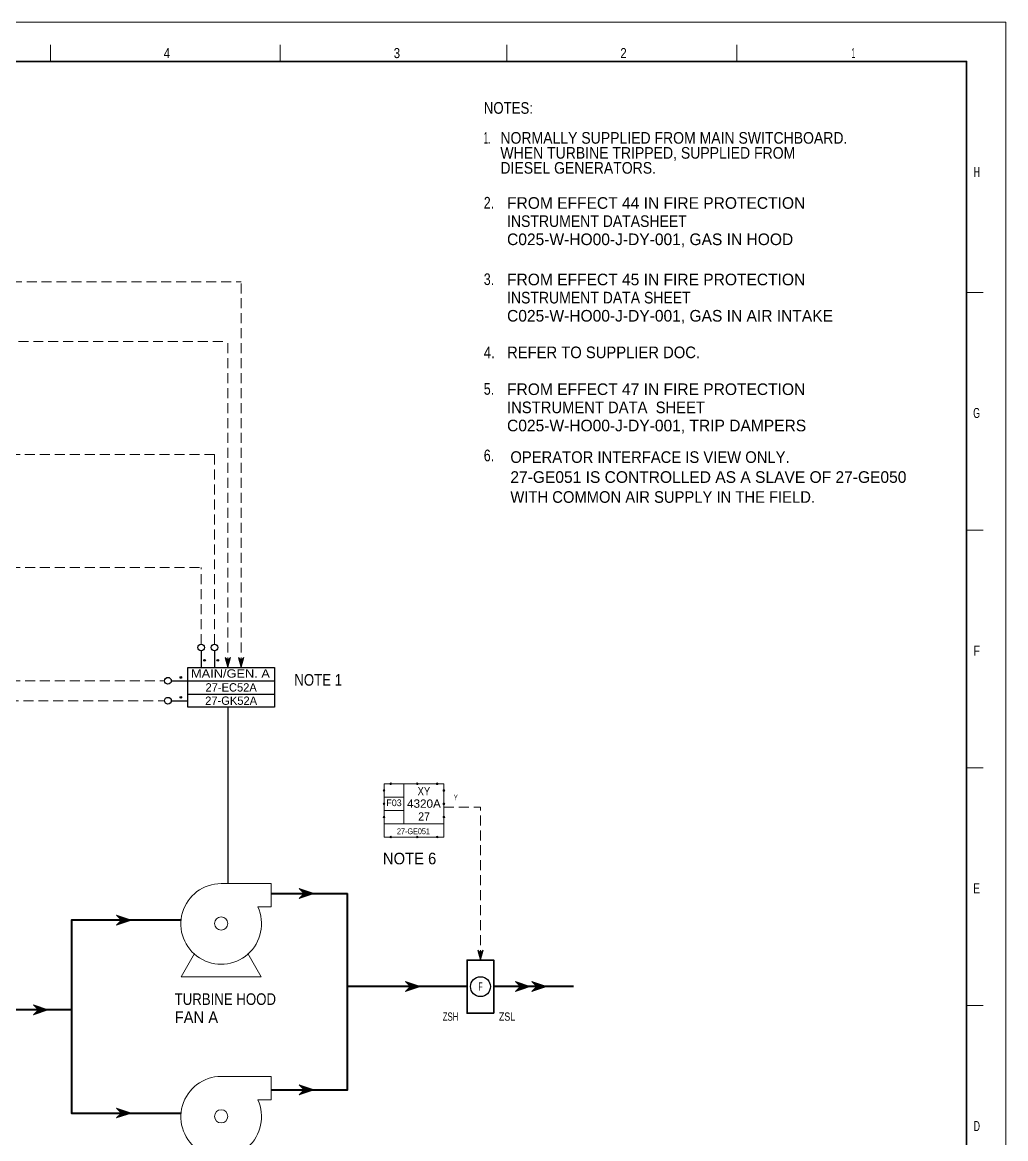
# Model space of a CAD drawing. Header units: millimetres. Extents: x 0 to 841, y 0 to 594.
# Drawn here: x 545.2 to 841, y 258.3 to 594 of the extents above; entities that cross this region are included whole.
import ezdxf
from ezdxf.enums import TextEntityAlignment as Align

# ---------------------------------------------------------------- set-up
doc = ezdxf.new("R2010")
doc.units = ezdxf.units.MM
doc.header["$PDMODE"] = 32
doc.header["$PDSIZE"] = 0.5
doc.linetypes.add('MEDIUM_DASHED', pattern=[4.5, 3, -1.5])
for name, color, linetype, lineweight in [('1', 7, 'Continuous', 13), ('12', 7, 'Continuous', 25), ('18', 7, 'Continuous', 25), ('26', 7, 'Continuous', 35), ('46', 7, 'MEDIUM_DASHED', 13), ('48', 7, 'Continuous', 13), ('8', 7, 'Continuous', 40), ('9', 7, 'Continuous', 13)]:
    doc.layers.add(name, color=color, linetype=linetype, lineweight=lineweight)
for name, color, linetype in [('36', 7, 'Continuous'), ('45', 7, 'Continuous'), ('50', 7, 'Continuous')]:
    doc.layers.add(name, color=color, linetype=linetype)

msp = doc.modelspace()

# ---------------------------------------------------------------- linework, layer by layer
at = {"layer": '1'}
for p, q in [((553.613, 587.261), (553.613, 582.228)), ((553.613, 587.261), (553.613, 582.228)), ((622.776, 587.261), (622.776, 582.228)), ((622.776, 587.261), (622.776, 582.228)), ((690.937, 587.261), (690.937, 582.228)), ((690.937, 587.261), (690.937, 582.228)), ((760.1, 587.261), (760.1, 582.228)), ((760.1, 587.261), (760.1, 582.228)), ((834.275, 512.761), (829.263, 512.761)), ((834.275, 512.761), (829.263, 512.761)), ((834.275, 441.28), (829.263, 441.28)), ((834.275, 441.28), (829.263, 441.28)), ((834.275, 369.799), (829.263, 369.799)), ((834.275, 369.799), (829.263, 369.799)), ((619.999, 335), (604.999, 335)), ((619.999, 328), (619.999, 335)), ((628.6, 333.4), (628.6, 333.467)), ((628.7, 333.3), (628.7, 333.434)), ((628.8, 333.2), (628.8, 333.4)), ((628.9, 333.1), (628.9, 333.367)), ((629, 333), (629, 333.334)), ((629.1, 332.9), (629.1, 333.3)), ((629.2, 332.8), (629.2, 333.267)), ((629.3, 332.7), (629.3, 333.234)), ((629.4, 332.6), (629.4, 333.2)), ((629.5, 332.5), (629.5, 333.167)), ((629.6, 332.4), (629.6, 333.134)), ((629.7, 332.3), (629.7, 333.1)), ((629.8, 332.2), (629.8, 333.067)), ((629.9, 332.1), (629.9, 333.034)), ((630.1, 331.034), (630.1, 332.967)), ((630.2, 331.067), (630.2, 332.934)), ((630.3, 331.1), (630.3, 332.9)), ((630.4, 331.134), (630.4, 332.867)), ((630.5, 331.167), (630.5, 332.834)), ((630.6, 331.2), (630.6, 332.8)), ((630.7, 331.234), (630.7, 332.767)), ((630.8, 331.267), (630.8, 332.734)), ((630.9, 331.3), (630.9, 332.7)), ((631, 331.334), (631, 332.667)), ((631.1, 331.367), (631.1, 332.634)), ((631.2, 331.4), (631.2, 332.6)), ((631.3, 331.434), (631.3, 332.567)), ((631.4, 331.467), (631.4, 332.534)), ((631.5, 331.5), (631.5, 332.5)), ((631.6, 331.534), (631.6, 332.467)), ((631.7, 331.567), (631.7, 332.434)), ((631.8, 331.6), (631.8, 332.4)), ((631.9, 331.634), (631.9, 332.367)), ((627, 332), (633, 332)), ((628.6, 330.534), (628.6, 330.6)), ((628.7, 330.567), (628.7, 330.7)), ((628.8, 330.6), (628.8, 330.8)), ((628.9, 330.634), (628.9, 330.9)), ((629, 330.667), (629, 331)), ((629.1, 330.7), (629.1, 331.1)), ((629.2, 330.734), (629.2, 331.2)), ((629.3, 330.767), (629.3, 331.3)), ((629.4, 330.8), (629.4, 331.4)), ((629.5, 330.834), (629.5, 331.5)), ((629.6, 330.867), (629.6, 331.6)), ((629.7, 330.9), (629.7, 331.7)), ((629.8, 330.934), (629.8, 331.8)), ((629.9, 330.967), (629.9, 331.9)), ((632, 331.667), (632, 332.334)), ((632.1, 331.7), (632.1, 332.3)), ((632.2, 331.734), (632.2, 332.267)), ((632.3, 331.767), (632.3, 332.234)), ((632.4, 331.8), (632.4, 332.2)), ((632.5, 331.834), (632.5, 332.167)), ((632.6, 331.867), (632.6, 332.134)), ((632.7, 331.9), (632.7, 332.1)), ((632.8, 331.934), (632.8, 332.067)), ((632.9, 331.967), (632.9, 332.034)), ((615.999, 328), (619.999, 328)), ((572, 324), (578, 324)), ((573.6, 325.4), (573.6, 325.467)), ((573.6, 322.534), (573.6, 322.6)), ((573.7, 325.3), (573.7, 325.434)), ((573.7, 322.567), (573.7, 322.7)), ((573.8, 325.2), (573.8, 325.4)), ((573.8, 322.6), (573.8, 322.8)), ((573.9, 325.1), (573.9, 325.367)), ((573.9, 322.634), (573.9, 322.9)), ((574, 325), (574, 325.334)), ((574, 322.667), (574, 323)), ((574.1, 324.9), (574.1, 325.3)), ((574.1, 322.7), (574.1, 323.1)), ((574.2, 324.8), (574.2, 325.267)), ((574.2, 322.734), (574.2, 323.2)), ((574.3, 324.7), (574.3, 325.234)), ((574.3, 322.767), (574.3, 323.3)), ((574.4, 324.6), (574.4, 325.2)), ((574.4, 322.8), (574.4, 323.4)), ((574.5, 324.5), (574.5, 325.167)), ((574.5, 322.834), (574.5, 323.5)), ((574.6, 324.4), (574.6, 325.134)), ((574.6, 322.867), (574.6, 323.6)), ((574.7, 324.3), (574.7, 325.1)), ((574.7, 322.9), (574.7, 323.7)), ((574.8, 324.2), (574.8, 325.067)), ((574.8, 322.934), (574.8, 323.8)), ((574.9, 324.1), (574.9, 325.034)), ((574.9, 322.967), (574.9, 323.9)), ((575.1, 323.034), (575.1, 324.967)), ((575.2, 323.067), (575.2, 324.934)), ((575.3, 323.1), (575.3, 324.9)), ((575.4, 323.134), (575.4, 324.867)), ((575.5, 323.167), (575.5, 324.834)), ((575.6, 323.2), (575.6, 324.8)), ((575.7, 323.234), (575.7, 324.767)), ((575.8, 323.267), (575.8, 324.734)), ((575.9, 323.3), (575.9, 324.7)), ((576, 323.334), (576, 324.667)), ((576.1, 323.367), (576.1, 324.634)), ((576.2, 323.4), (576.2, 324.6)), ((576.3, 323.434), (576.3, 324.567)), ((576.4, 323.467), (576.4, 324.534)), ((576.5, 323.5), (576.5, 324.5)), ((576.6, 323.534), (576.6, 324.467)), ((576.7, 323.567), (576.7, 324.434)), ((576.8, 323.6), (576.8, 324.4)), ((576.9, 323.634), (576.9, 324.367)), ((577, 323.667), (577, 324.334)), ((577.1, 323.7), (577.1, 324.3)), ((577.2, 323.734), (577.2, 324.267)), ((577.3, 323.767), (577.3, 324.234)), ((577.4, 323.8), (577.4, 324.2)), ((577.5, 323.834), (577.5, 324.167)), ((577.6, 323.867), (577.6, 324.134)), ((577.7, 323.9), (577.7, 324.1)), ((577.8, 323.934), (577.8, 324.067)), ((577.9, 323.967), (577.9, 324.034)), ((592.999, 307), (596.999, 314)), ((604.999, 307), (592.999, 307)), ((659, 304), (665, 304)), ((660.6, 305.4), (660.6, 305.467)), ((660.6, 302.534), (660.6, 302.6)), ((660.7, 305.3), (660.7, 305.434)), ((660.7, 302.567), (660.7, 302.7)), ((660.8, 305.2), (660.8, 305.4)), ((660.8, 302.6), (660.8, 302.8)), ((660.9, 305.1), (660.9, 305.367)), ((660.9, 302.634), (660.9, 302.9)), ((661, 305), (661, 305.334)), ((661, 302.667), (661, 303)), ((661.1, 304.9), (661.1, 305.3)), ((661.1, 302.7), (661.1, 303.1)), ((661.2, 304.8), (661.2, 305.267)), ((661.2, 302.734), (661.2, 303.2)), ((661.3, 304.7), (661.3, 305.234)), ((661.3, 302.767), (661.3, 303.3)), ((661.4, 304.6), (661.4, 305.2)), ((661.4, 302.8), (661.4, 303.4)), ((661.5, 304.5), (661.5, 305.167)), ((661.5, 302.834), (661.5, 303.5)), ((661.6, 304.4), (661.6, 305.134)), ((661.6, 302.867), (661.6, 303.6)), ((661.7, 304.3), (661.7, 305.1)), ((661.7, 302.9), (661.7, 303.7)), ((661.8, 304.2), (661.8, 305.067)), ((661.8, 302.934), (661.8, 303.8)), ((661.9, 304.1), (661.9, 305.034)), ((661.9, 302.967), (661.9, 303.9)), ((662.1, 303.034), (662.1, 304.967)), ((662.2, 303.067), (662.2, 304.934)), ((662.3, 303.1), (662.3, 304.9)), ((662.4, 303.134), (662.4, 304.867)), ((662.5, 303.167), (662.5, 304.834)), ((662.6, 303.2), (662.6, 304.8)), ((662.7, 303.234), (662.7, 304.767)), ((662.8, 303.267), (662.8, 304.734)), ((662.9, 303.3), (662.9, 304.7)), ((663, 303.334), (663, 304.667)), ((663.1, 303.367), (663.1, 304.634)), ((663.2, 303.4), (663.2, 304.6)), ((663.3, 303.434), (663.3, 304.567)), ((663.4, 303.467), (663.4, 304.534)), ((663.5, 303.5), (663.5, 304.5)), ((663.6, 303.534), (663.6, 304.467)), ((663.7, 303.567), (663.7, 304.434)), ((663.8, 303.6), (663.8, 304.4)), ((663.9, 303.634), (663.9, 304.367)), ((664, 303.667), (664, 304.334)), ((664.1, 303.7), (664.1, 304.3)), ((664.2, 303.734), (664.2, 304.267)), ((664.3, 303.767), (664.3, 304.234)), ((664.4, 303.8), (664.4, 304.2)), ((664.5, 303.834), (664.5, 304.167)), ((664.6, 303.867), (664.6, 304.134)), ((664.7, 303.9), (664.7, 304.1)), ((664.8, 303.934), (664.8, 304.067)), ((664.9, 303.967), (664.9, 304.034)), ((692, 304), (698, 304)), ((693.6, 305.4), (693.6, 305.467)), ((693.6, 302.534), (693.6, 302.6)), ((693.7, 305.3), (693.7, 305.434)), ((693.7, 302.567), (693.7, 302.7)), ((693.8, 305.2), (693.8, 305.4)), ((693.8, 302.6), (693.8, 302.8)), ((693.9, 305.1), (693.9, 305.367)), ((693.9, 302.634), (693.9, 302.9)), ((694, 305), (694, 305.334)), ((694, 302.667), (694, 303)), ((694.1, 304.9), (694.1, 305.3)), ((694.1, 302.7), (694.1, 303.1)), ((694.2, 304.8), (694.2, 305.267)), ((694.2, 302.734), (694.2, 303.2)), ((694.3, 304.7), (694.3, 305.234)), ((694.3, 302.767), (694.3, 303.3)), ((694.4, 304.6), (694.4, 305.2)), ((694.4, 302.8), (694.4, 303.4)), ((694.5, 304.5), (694.5, 305.167)), ((694.5, 302.834), (694.5, 303.5)), ((694.6, 304.4), (694.6, 305.134)), ((694.6, 302.867), (694.6, 303.6)), ((694.7, 304.3), (694.7, 305.1)), ((694.7, 302.9), (694.7, 303.7)), ((694.8, 304.2), (694.8, 305.067)), ((694.8, 302.934), (694.8, 303.8)), ((694.9, 304.1), (694.9, 305.034)), ((694.9, 302.967), (694.9, 303.9)), ((695.1, 303.034), (695.1, 304.967)), ((695.2, 303.067), (695.2, 304.934)), ((695.3, 303.1), (695.3, 304.9)), ((695.4, 303.134), (695.4, 304.867)), ((695.5, 303.167), (695.5, 304.834)), ((695.6, 303.2), (695.6, 304.8)), ((695.7, 303.234), (695.7, 304.767)), ((695.8, 303.267), (695.8, 304.734)), ((695.9, 303.3), (695.9, 304.7)), ((696, 303.334), (696, 304.667)), ((696.1, 303.367), (696.1, 304.634)), ((696.2, 303.4), (696.2, 304.6)), ((696.3, 303.434), (696.3, 304.567)), ((696.4, 303.467), (696.4, 304.534)), ((696.5, 303.5), (696.5, 304.5)), ((696.6, 303.534), (696.6, 304.467)), ((696.7, 303.567), (696.7, 304.434)), ((696.8, 303.6), (696.8, 304.4)), ((696.9, 303.634), (696.9, 304.367)), ((697, 303.667), (697, 304.334)), ((697, 304), (703, 304)), ((697.1, 303.7), (697.1, 304.3)), ((697.2, 303.734), (697.2, 304.267)), ((697.3, 303.767), (697.3, 304.234)), ((697.4, 303.8), (697.4, 304.2)), ((697.5, 303.834), (697.5, 304.167)), ((697.6, 303.867), (697.6, 304.134)), ((697.7, 303.9), (697.7, 304.1)), ((697.8, 303.934), (697.8, 304.067)), ((697.9, 303.967), (697.9, 304.034)), ((698.6, 305.4), (698.6, 305.467)), ((698.6, 302.534), (698.6, 302.6)), ((698.7, 305.3), (698.7, 305.434)), ((698.7, 302.567), (698.7, 302.7)), ((698.8, 305.2), (698.8, 305.4)), ((698.8, 302.6), (698.8, 302.8)), ((698.9, 305.1), (698.9, 305.367)), ((698.9, 302.634), (698.9, 302.9)), ((699, 305), (699, 305.334)), ((699, 302.667), (699, 303)), ((699.1, 304.9), (699.1, 305.3)), ((699.1, 302.7), (699.1, 303.1)), ((699.2, 304.8), (699.2, 305.267)), ((699.2, 302.734), (699.2, 303.2)), ((699.3, 304.7), (699.3, 305.234)), ((699.3, 302.767), (699.3, 303.3)), ((699.4, 304.6), (699.4, 305.2)), ((699.4, 302.8), (699.4, 303.4)), ((699.5, 304.5), (699.5, 305.167)), ((699.5, 302.834), (699.5, 303.5)), ((699.6, 304.4), (699.6, 305.134)), ((699.6, 302.867), (699.6, 303.6)), ((699.7, 304.3), (699.7, 305.1)), ((699.7, 302.9), (699.7, 303.7)), ((699.8, 304.2), (699.8, 305.067)), ((699.8, 302.934), (699.8, 303.8)), ((699.9, 304.1), (699.9, 305.034)), ((699.9, 302.967), (699.9, 303.9)), ((700.1, 303.034), (700.1, 304.967)), ((700.2, 303.067), (700.2, 304.934)), ((700.3, 303.1), (700.3, 304.9)), ((700.4, 303.134), (700.4, 304.867)), ((700.5, 303.167), (700.5, 304.834)), ((700.6, 303.2), (700.6, 304.8)), ((700.7, 303.234), (700.7, 304.767)), ((700.8, 303.267), (700.8, 304.734)), ((700.9, 303.3), (700.9, 304.7)), ((701, 303.334), (701, 304.667)), ((701.1, 303.367), (701.1, 304.634)), ((701.2, 303.4), (701.2, 304.6)), ((701.3, 303.434), (701.3, 304.567)), ((701.4, 303.467), (701.4, 304.534)), ((701.5, 303.5), (701.5, 304.5)), ((701.6, 303.534), (701.6, 304.467)), ((701.7, 303.567), (701.7, 304.434)), ((701.8, 303.6), (701.8, 304.4)), ((701.9, 303.634), (701.9, 304.367)), ((702, 303.667), (702, 304.334)), ((702.1, 303.7), (702.1, 304.3)), ((702.2, 303.734), (702.2, 304.267)), ((702.3, 303.767), (702.3, 304.234)), ((702.4, 303.8), (702.4, 304.2)), ((702.5, 303.834), (702.5, 304.167)), ((702.6, 303.867), (702.6, 304.134)), ((702.7, 303.9), (702.7, 304.1)), ((702.8, 303.934), (702.8, 304.067)), ((702.9, 303.967), (702.9, 304.034)), ((547, 297), (553, 297)), ((548.6, 298.4), (548.6, 298.467)), ((548.6, 295.534), (548.6, 295.6)), ((548.7, 298.3), (548.7, 298.434)), ((548.7, 295.567), (548.7, 295.7)), ((548.8, 298.2), (548.8, 298.4)), ((548.8, 295.6), (548.8, 295.8)), ((548.9, 298.1), (548.9, 298.367)), ((548.9, 295.634), (548.9, 295.9)), ((549, 298), (549, 298.334)), ((549, 295.667), (549, 296)), ((549.1, 297.9), (549.1, 298.3)), ((549.1, 295.7), (549.1, 296.1)), ((549.2, 297.8), (549.2, 298.267)), ((549.2, 295.734), (549.2, 296.2)), ((549.3, 297.7), (549.3, 298.234)), ((549.3, 295.767), (549.3, 296.3)), ((549.4, 297.6), (549.4, 298.2)), ((549.4, 295.8), (549.4, 296.4)), ((549.5, 297.5), (549.5, 298.167)), ((549.5, 295.834), (549.5, 296.5)), ((549.6, 297.4), (549.6, 298.134)), ((549.6, 295.867), (549.6, 296.6)), ((549.7, 297.3), (549.7, 298.1)), ((549.7, 295.9), (549.7, 296.7)), ((549.8, 297.2), (549.8, 298.067)), ((549.8, 295.934), (549.8, 296.8)), ((549.9, 297.1), (549.9, 298.034)), ((549.9, 295.967), (549.9, 296.9)), ((550.1, 296.034), (550.1, 297.967)), ((550.2, 296.067), (550.2, 297.934)), ((550.3, 296.1), (550.3, 297.9)), ((550.4, 296.134), (550.4, 297.867)), ((550.5, 296.167), (550.5, 297.834)), ((550.6, 296.2), (550.6, 297.8)), ((550.7, 296.234), (550.7, 297.767)), ((550.8, 296.267), (550.8, 297.734)), ((550.9, 296.3), (550.9, 297.7)), ((551, 296.334), (551, 297.667)), ((551.1, 296.367), (551.1, 297.634)), ((551.2, 296.4), (551.2, 297.6)), ((551.3, 296.434), (551.3, 297.567)), ((551.4, 296.467), (551.4, 297.534)), ((551.5, 296.5), (551.5, 297.5)), ((551.6, 296.534), (551.6, 297.467)), ((551.7, 296.567), (551.7, 297.434)), ((551.8, 296.6), (551.8, 297.4)), ((551.9, 296.634), (551.9, 297.367)), ((552, 296.667), (552, 297.334)), ((552.1, 296.7), (552.1, 297.3)), ((552.2, 296.734), (552.2, 297.267)), ((552.3, 296.767), (552.3, 297.234)), ((552.4, 296.8), (552.4, 297.2)), ((552.5, 296.834), (552.5, 297.167)), ((552.6, 296.867), (552.6, 297.134)), ((552.7, 296.9), (552.7, 297.1)), ((552.8, 296.934), (552.8, 297.067)), ((552.9, 296.967), (552.9, 297.034)), ((834.275, 298.318), (829.263, 298.318)), ((834.275, 298.318), (829.263, 298.318)), ((619.999, 277), (604.999, 277)), ((619.999, 270), (619.999, 277)), ((627, 273), (633, 273)), ((628.6, 274.4), (628.6, 274.467)), ((628.7, 274.3), (628.7, 274.434)), ((628.8, 274.2), (628.8, 274.4)), ((628.9, 274.1), (628.9, 274.367)), ((629, 274), (629, 274.334)), ((629, 271.667), (629, 272)), ((629.1, 273.9), (629.1, 274.3)), ((629.1, 271.7), (629.1, 272.1)), ((629.2, 273.8), (629.2, 274.267)), ((629.2, 271.734), (629.2, 272.2)), ((629.3, 273.7), (629.3, 274.234)), ((629.3, 271.767), (629.3, 272.3)), ((629.4, 273.6), (629.4, 274.2)), ((629.4, 271.8), (629.4, 272.4)), ((629.5, 273.5), (629.5, 274.167)), ((629.5, 271.834), (629.5, 272.5)), ((629.6, 273.4), (629.6, 274.134)), ((629.6, 271.867), (629.6, 272.6)), ((629.7, 273.3), (629.7, 274.1)), ((629.7, 271.9), (629.7, 272.7)), ((629.8, 273.2), (629.8, 274.067)), ((629.8, 271.934), (629.8, 272.8)), ((629.9, 273.1), (629.9, 274.034)), ((629.9, 271.967), (629.9, 272.9)), ((630.1, 272.034), (630.1, 273.967)), ((630.2, 272.067), (630.2, 273.934)), ((630.3, 272.1), (630.3, 273.9)), ((630.4, 272.134), (630.4, 273.867)), ((630.5, 272.167), (630.5, 273.834)), ((630.6, 272.2), (630.6, 273.8)), ((630.7, 272.234), (630.7, 273.767)), ((630.8, 272.267), (630.8, 273.734)), ((630.9, 272.3), (630.9, 273.7)), ((631, 272.334), (631, 273.667)), ((631.1, 272.367), (631.1, 273.634)), ((631.2, 272.4), (631.2, 273.6)), ((631.3, 272.434), (631.3, 273.567)), ((631.4, 272.467), (631.4, 273.534)), ((631.5, 272.5), (631.5, 273.5)), ((631.6, 272.534), (631.6, 273.467)), ((631.7, 272.567), (631.7, 273.434)), ((631.8, 272.6), (631.8, 273.4)), ((631.9, 272.634), (631.9, 273.367)), ((632, 272.667), (632, 273.334)), ((632.1, 272.7), (632.1, 273.3)), ((632.2, 272.734), (632.2, 273.267)), ((632.3, 272.767), (632.3, 273.234)), ((632.4, 272.8), (632.4, 273.2)), ((632.5, 272.834), (632.5, 273.167)), ((632.6, 272.867), (632.6, 273.134)), ((632.7, 272.9), (632.7, 273.1)), ((632.8, 272.934), (632.8, 273.067)), ((632.9, 272.967), (632.9, 273.034)), ((615.999, 270), (619.999, 270)), ((628.6, 271.534), (628.6, 271.6)), ((628.7, 271.567), (628.7, 271.7)), ((628.8, 271.6), (628.8, 271.8)), ((628.9, 271.634), (628.9, 271.9)), ((572, 266), (578, 266)), ((573.6, 267.4), (573.6, 267.467)), ((573.7, 267.3), (573.7, 267.434)), ((573.8, 267.2), (573.8, 267.4)), ((573.9, 267.1), (573.9, 267.367)), ((574, 267), (574, 267.334)), ((574.1, 266.9), (574.1, 267.3)), ((574.2, 266.8), (574.2, 267.267)), ((574.3, 266.7), (574.3, 267.234)), ((574.3, 264.767), (574.3, 265.3)), ((574.4, 266.6), (574.4, 267.2)), ((574.4, 264.8), (574.4, 265.4)), ((574.5, 266.5), (574.5, 267.167)), ((574.5, 264.834), (574.5, 265.5)), ((574.6, 266.4), (574.6, 267.134)), ((574.6, 264.867), (574.6, 265.6)), ((574.7, 266.3), (574.7, 267.1)), ((574.7, 264.9), (574.7, 265.7)), ((574.8, 266.2), (574.8, 267.067)), ((574.8, 264.934), (574.8, 265.8)), ((574.9, 266.1), (574.9, 267.034)), ((574.9, 264.967), (574.9, 265.9)), ((575.1, 265.034), (575.1, 266.967)), ((575.2, 265.067), (575.2, 266.934)), ((575.3, 265.1), (575.3, 266.9)), ((575.4, 265.134), (575.4, 266.867)), ((575.5, 265.167), (575.5, 266.834)), ((575.6, 265.2), (575.6, 266.8)), ((575.7, 265.234), (575.7, 266.767)), ((575.8, 265.267), (575.8, 266.734)), ((575.9, 265.3), (575.9, 266.7)), ((576, 265.334), (576, 266.667)), ((576.1, 265.367), (576.1, 266.634)), ((576.2, 265.4), (576.2, 266.6)), ((576.3, 265.434), (576.3, 266.567)), ((576.4, 265.467), (576.4, 266.534)), ((576.5, 265.5), (576.5, 266.5)), ((576.6, 265.534), (576.6, 266.467)), ((576.7, 265.567), (576.7, 266.434)), ((576.8, 265.6), (576.8, 266.4)), ((576.9, 265.634), (576.9, 266.367)), ((577, 265.667), (577, 266.334)), ((577.1, 265.7), (577.1, 266.3)), ((577.2, 265.734), (577.2, 266.267)), ((577.3, 265.767), (577.3, 266.234)), ((577.4, 265.8), (577.4, 266.2)), ((577.5, 265.834), (577.5, 266.167)), ((577.6, 265.867), (577.6, 266.134)), ((577.7, 265.9), (577.7, 266.1)), ((577.8, 265.934), (577.8, 266.067)), ((577.9, 265.967), (577.9, 266.034)), ((573.6, 264.534), (573.6, 264.6)), ((573.7, 264.567), (573.7, 264.7)), ((573.8, 264.6), (573.8, 264.8)), ((573.9, 264.634), (573.9, 264.9)), ((574, 264.667), (574, 265)), ((574.1, 264.7), (574.1, 265.1)), ((574.2, 264.734), (574.2, 265.2))]:
    msp.add_line(p, q, dxfattribs=at)
at = {"layer": '1', "lineweight": 35}
msp.add_lwpolyline([(829.263, 112.014), (829.263, 582.228), (10.333, 582.228), (10.333, 10.382)], dxfattribs=at)
msp.add_lwpolyline([(829.263, 112.014), (829.263, 582.228), (10.333, 582.228), (10.333, 10.382)], dxfattribs=at)
at = {"layer": '1'}
for points in [[(628.5, 333.5), (630, 332), (628.5, 330.5), (633, 332)], [(573.5, 325.5), (575, 324), (573.5, 322.5), (578, 324)], [(660.5, 305.5), (662, 304), (660.5, 302.5), (665, 304)], [(693.5, 305.5), (695, 304), (693.5, 302.5), (698, 304)], [(698.5, 305.5), (700, 304), (698.5, 302.5), (703, 304)], [(548.5, 298.5), (550, 297), (548.5, 295.5), (553, 297)], [(628.5, 274.5), (630, 273), (628.5, 271.5), (633, 273)], [(573.5, 267.5), (575, 266), (573.5, 264.5), (578, 266)]]:
    msp.add_lwpolyline(points, close=True, dxfattribs=at)
for points in [[(630, 331), (630, 332), (630, 333)], [(575, 323), (575, 324), (575, 325)], [(604.999, 307), (616.999, 307), (612.999, 314)], [(662, 303), (662, 304), (662, 305)], [(695, 303), (695, 304), (695, 305)], [(700, 303), (700, 304), (700, 305)], [(550, 296), (550, 297), (550, 298)], [(630, 272), (630, 273), (630, 274)], [(575, 265), (575, 266), (575, 267)]]:
    msp.add_lwpolyline(points, dxfattribs=at)
for centre in [(604.999, 323), (604.999, 265)]:
    msp.add_circle(centre, 2, dxfattribs=at)
for centre in [(605.004, 322.865), (605.004, 264.865)]:
    msp.add_arc(centre, 12.134, 90.02539, 25.03224, dxfattribs=at)
at = {"layer": '12'}
for p, q in [((599, 405), (599, 400)), ((603, 405), (603, 400)), ((590, 396), (595, 396)), ((595, 396), (621, 396)), ((590, 390), (595, 390)), ((595, 392), (621, 392))]:
    msp.add_line(p, q, dxfattribs=at)
msp.add_lwpolyline([(595, 400), (621, 400), (621, 388), (595, 388)], close=True, dxfattribs=at)
for centre in [(599, 406), (603, 406), (589, 396), (589, 390)]:
    msp.add_circle(centre, 1, dxfattribs=at)
for p in [(599.992, 402.134), (603.992, 402.134), (592.866, 396.992), (592.866, 390.992)]:
    msp.add_point(p, dxfattribs=at)
at = {"layer": '18'}
msp.add_line((607, 388), (607, 335), dxfattribs=at)
at = {"layer": '26'}
msp.add_lwpolyline([(687, 296), (679, 296), (679, 312), (687, 312)], close=True, dxfattribs=at)
at = {"layer": '26', "lineweight": 25}
msp.add_circle((683, 304), 3, dxfattribs=at)
at = {"layer": '46'}
for p, q in [((299, 516), (611, 516)), ((611, 400), (611, 516)), ((364, 498), (607, 498)), ((607, 400), (607, 498)), ((383.984, 464), (603, 464)), ((603, 407), (603, 464)), ((384, 430.05), (599, 430.05)), ((599, 407), (599, 430.05)), ((384, 396), (588, 396)), ((478, 390), (588, 390)), ((672, 358), (683, 358)), ((683, 312), (683, 358))]:
    msp.add_line(p, q, dxfattribs=at)
for points in [[(607, 400), (606.2, 403), (607, 402.2), (607.8, 403)], [(611, 400), (610.2, 403), (611, 402.2), (611.8, 403)], [(607, 400.4), (606.4, 402.6), (607, 402), (607.6, 402.6)], [(607, 400.8), (606.6, 402.2), (607, 401.8), (607.4, 402.2)], [(607, 401.2), (606.8, 401.8), (607, 401.6), (607.2, 401.8)], [(611, 400.4), (610.4, 402.6), (611, 402), (611.6, 402.6)], [(611, 400.8), (610.6, 402.2), (611, 401.8), (611.4, 402.2)], [(611, 401.2), (610.8, 401.8), (611, 401.6), (611.2, 401.8)], [(683, 312), (682.2, 315), (683, 314.2), (683.8, 315)], [(683, 312.4), (682.4, 314.6), (683, 314), (683.6, 314.6)], [(683, 312.8), (682.6, 314.2), (683, 313.8), (683.4, 314.2)], [(683, 313.2), (682.8, 313.8), (683, 313.6), (683.2, 313.8)]]:
    msp.add_lwpolyline(points, close=True, dxfattribs=at)
at = {"layer": '48'}
for p, q in [((660, 365), (660, 353)), ((654, 361), (660, 361)), ((654, 357), (660, 357))]:
    msp.add_line(p, q, dxfattribs=at)
msp.add_lwpolyline([(654, 365), (672, 365), (672, 353), (654, 353)], close=True, dxfattribs=at)
msp.add_lwpolyline([(654, 353), (654, 349), (672, 349), (672, 353)], dxfattribs=at)
for p in [(654, 363), (656, 365), (664, 365), (670, 365), (672, 363), (654, 359), (672, 359), (654, 355), (672, 355), (656, 349), (664, 349), (670, 349)]:
    msp.add_point(p, dxfattribs=at)
at = {"layer": '8'}
for p, q in [((620, 332), (643, 332)), ((679, 304), (643, 304)), ((711, 304), (687, 304)), ((560, 297), (537, 297))]:
    msp.add_line(p, q, dxfattribs=at)
for points in [[(620, 273), (643, 273), (643, 332)], [(593, 324), (560, 324), (560, 266), (593, 266)]]:
    msp.add_lwpolyline(points, dxfattribs=at)
at = {"layer": '9'}
msp.add_lwpolyline([(0, 0), (841, 0), (841, 594), (0, 594)], close=True, dxfattribs=at)
msp.add_lwpolyline([(0, 0), (841, 0), (841, 594), (0, 594)], close=True, dxfattribs=at)

# ---------------------------------------------------------------- texts
at = {"layer": '1'}
for s, width, p in [('4', 0.85, (588.702, 583.235)), ('4', 0.85, (588.702, 583.235)), ('3', 0.85, (657.865, 583.235)), ('3', 0.85, (657.865, 583.235)), ('2', 0.85, (726.025, 583.235)), ('2', 0.85, (726.025, 583.235)), ('1', 0.4, (795.18, 583.235)), ('1', 0.4, (795.18, 583.235))]:
    msp.add_text(s, height=3.02, dxfattribs=dict(at, width=width)).set_placement(p, align=Align.CENTER)
for s, width, p in [('H', 0.65, (833.271, 547.494)), ('H', 0.65, (833.271, 547.494)), ('G', 0.65, (833.271, 475.007)), ('G', 0.65, (833.271, 475.007)), ('F', 0.8, (833.271, 403.526)), ('F', 0.8, (833.271, 403.526)), ('E', 0.75, (833.271, 332.045)), ('E', 0.75, (833.271, 332.045)), ('D', 0.65, (833.271, 260.565)), ('D', 0.65, (833.271, 260.565))]:
    msp.add_text(s, height=3.02, dxfattribs=dict(at, width=width)).set_placement(p, align=Align.RIGHT)
at = {"layer": '12'}
for s, p in [('27-EC52A', (608, 392.75)), ('27-GK52A', (608, 388.75))]:
    msp.add_text(s, height=2.5, dxfattribs=at).set_placement(p, align=Align.CENTER)
at = {"layer": '26'}
for s, width, p in [('F', 0.6, (683, 302.75)), ('ZSH', 0.7, (674, 293.75)), ('ZSL', 0.8, (691, 293.75))]:
    msp.add_text(s, height=2.5, dxfattribs=dict(at, width=width)).set_placement(p, align=Align.CENTER)
at = {"layer": '36'}
for s, width, p in [('NOTES:', 0.85, (684, 566.5)), ('1.', 0.5, (684, 557.5)), ('NORMALLY SUPPLIED FROM MAIN SWITCHBOARD.', 0.9, (689, 557.5)), ('WHEN TURBINE TRIPPED, SUPPLIED FROM ', 0.9, (689, 552.992)), ('DIESEL GENERATORS. ', 0.9, (689, 548.484)), ('2.', 0.8, (684, 538)), ('INSTRUMENT DATASHEET', 0.9, (691, 532.459)), ('3.', 0.8, (684, 515)), ('INSTRUMENT DATA SHEET', 0.9, (691, 509.459)), ('4.', 0.85, (684, 493)), ('REFER TO SUPPLIER DOC.', 0.95, (691, 493)), ('5.', 0.8, (684, 482)), ('INSTRUMENT DATA  SHEET', 0.95, (691, 476.459)), ('6.', 0.8, (684, 462)), ('OPERATOR INTERFACE IS VIEW ONLY.  ', 0.95, (692, 461.5)), ('WITH COMMON AIR SUPPLY IN THE FIELD.', 0.95, (692, 449.5)), ('NOTE 1', 0.85, (627, 394.5)), ('NOTE 6', 0.95, (653.654, 340.781)), ('TURBINE HOOD', 0.85, (591, 298.5)), ('FAN A', 0.95, (591, 293.04))]:
    msp.add_text(s, height=3.5, dxfattribs=dict(at, width=width)).set_placement(p)
for s, p in [('FROM EFFECT 44 IN FIRE PROTECTION ', (691, 537.919)), ('C025-W-HO00-J-DY-001, GAS IN HOOD', (691, 526.999)), ('FROM EFFECT 45 IN FIRE PROTECTION ', (691, 514.919)), ('C025-W-HO00-J-DY-001, GAS IN AIR INTAKE', (691, 503.999)), ('FROM EFFECT 47 IN FIRE PROTECTION ', (691, 481.919)), ('C025-W-HO00-J-DY-001, TRIP DAMPERS', (691, 470.999)), ('27-GE051 IS CONTROLLED AS A SLAVE OF 27-GE050', (692, 455.5))]:
    msp.add_text(s, height=3.5, dxfattribs=at).set_placement(p)
at = {"layer": '45', "width": 0.6}
msp.add_text('Y', height=1.75, dxfattribs=at).set_placement((675, 360.011))
at = {"layer": '50'}
for s, height, width, p in [('MAIN/GEN. A', 2.5, 1.15, (607.787, 396.923)), ('XY', 2.5, 0.85, (665.991, 361.533)), ('4320A', 2.5, 1.05, (666, 357.797)), ('27', 2.5, 0.95, (666.031, 353.919)), ('27-GE051', 1.75, 0.9, (662.842, 349.85))]:
    msp.add_text(s, height=height, dxfattribs=dict(at, width=width)).set_placement(p, align=Align.CENTER)
msp.add_text('F03', height=2, dxfattribs=at).set_placement((657, 358.283), align=Align.CENTER)

doc.saveas('drawing.dxf')
